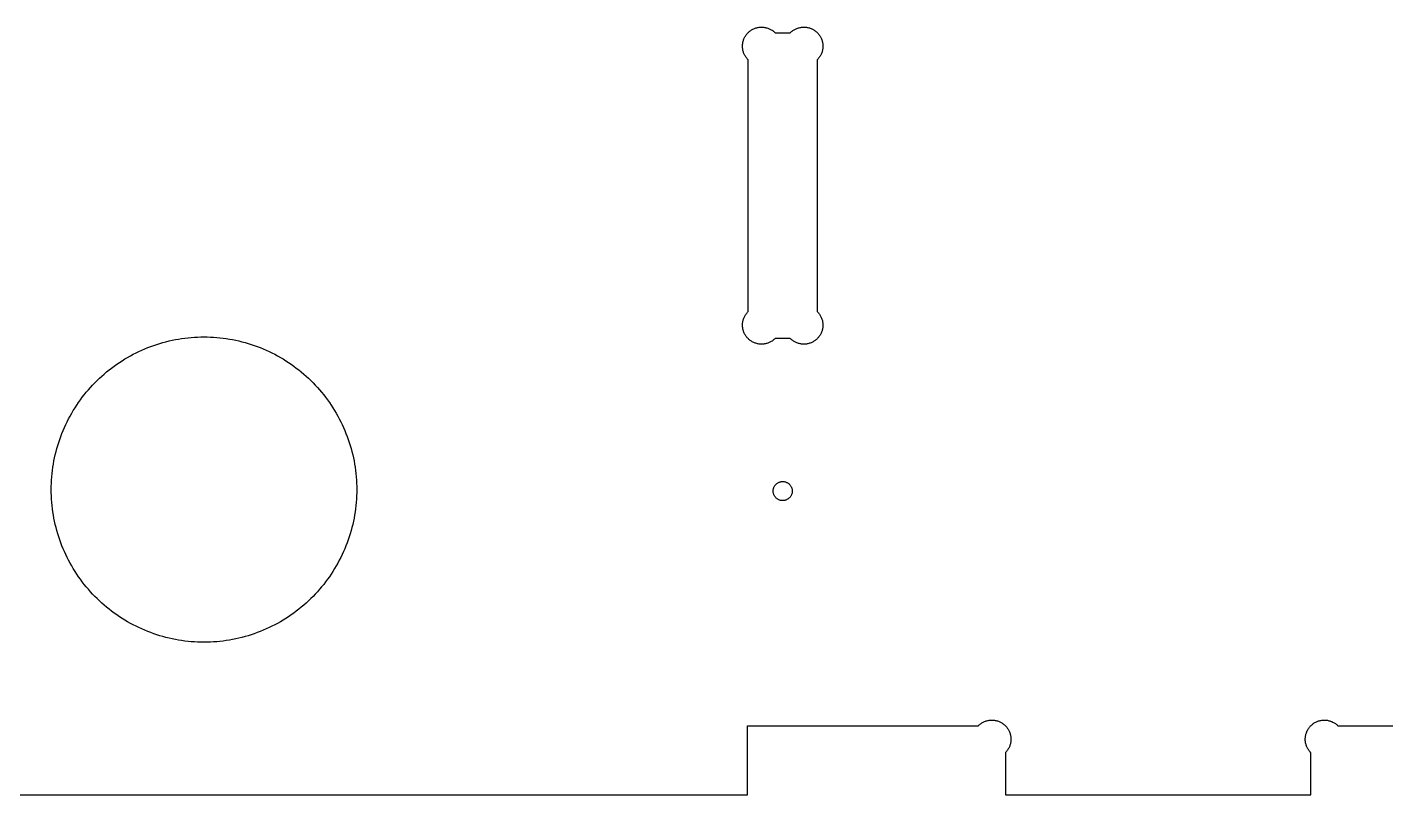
# Model space of a CAD drawing. Extents: x 0 to 2439, y 0 to 1219.
# Drawn here: x 174.3 to 400.3, y 12.8 to 140.6 of the extents above; entities that cross this region are included whole.
import ezdxf

# ---------------------------------------------------------------- set-up
doc = ezdxf.new("R2010")
doc.units = 0
doc.layers.add('Layer_1', color=7, linetype='CONTINUOUS')

msp = doc.modelspace()

# ---------------------------------------------------------------- linework, layer by layer
at = {"layer": 'Layer_1', "color": 7}
for p, q in [((294.683124, 140.051113), (294.794122, 140.121104)), ((294.794122, 140.121104), (294.909099, 140.191123)), ((294.909099, 140.191123), (295.026108, 140.251124)), ((295.026108, 140.251124), (295.146109, 140.311124)), ((295.146109, 140.311124), (295.268114, 140.361106)), ((295.268114, 140.361106), (295.392122, 140.411115)), ((295.392122, 140.411115), (295.518106, 140.451106)), ((295.518106, 140.451106), (295.646122, 140.491097)), ((295.646122, 140.491097), (295.775098, 140.521097)), ((295.775098, 140.521097), (295.905118, 140.541135)), ((295.905118, 140.541107), (296.036125, 140.571107)), ((296.036125, 140.571107), (296.16812, 140.580985)), ((296.16812, 140.581098), (296.301104, 140.590976)), ((296.301104, 140.591117), (296.434115, 140.591117)), ((296.434115, 140.591117), (296.567098, 140.591117)), ((296.567098, 140.591117), (296.700109, 140.591117)), ((296.700109, 140.591117), (296.832105, 140.571079)), ((296.832105, 140.571107), (296.9641, 140.561229)), ((296.9641, 140.561116), (297.095108, 140.531116)), ((297.095108, 140.531116), (297.225099, 140.501116)), ((297.225099, 140.501116), (297.353115, 140.471116)), ((297.353115, 140.471116), (297.480115, 140.431097)), ((297.480115, 140.431097), (297.605111, 140.381115)), ((297.605111, 140.381115), (297.728104, 140.331105)), ((297.728104, 140.331105), (297.849121, 140.281124)), ((297.849121, 140.281124), (297.968106, 140.221123)), ((297.968106, 140.221123), (298.083111, 140.151104)), ((298.083111, 140.151104), (298.196113, 140.081113)), ((298.196113, 140.081113), (298.306123, 140.011122)), ((301.644106, 140.011122), (301.754117, 140.081113)), ((301.754117, 140.081113), (301.867118, 140.151104)), ((301.867118, 140.151104), (301.983112, 140.221123)), ((301.983112, 140.221123), (302.101109, 140.281124)), ((302.101109, 140.281124), (302.222098, 140.331105)), ((302.222098, 140.331105), (302.346106, 140.381115)), ((302.346106, 140.381115), (302.471102, 140.431097)), ((302.471102, 140.431097), (302.598102, 140.471116)), ((302.598102, 140.471116), (302.726118, 140.501116)), ((302.726118, 140.501116), (302.85611, 140.531116)), ((302.85611, 140.531116), (302.987117, 140.561116)), ((302.987117, 140.561116), (303.118125, 140.570994)), ((303.118125, 140.571107), (303.251108, 140.591145)), ((303.251108, 140.591117), (303.384119, 140.591117)), ((303.384119, 140.591117), (303.517102, 140.591117)), ((303.517102, 140.591117), (303.650114, 140.591117)), ((303.650114, 140.591117), (303.782109, 140.581239)), ((303.782109, 140.581098), (303.914104, 140.57122)), ((303.914104, 140.571107), (304.0461, 140.541107)), ((304.0461, 140.541107), (304.17612, 140.521069)), ((304.17612, 140.521097), (304.305123, 140.491097)), ((304.305123, 140.491097), (304.433111, 140.451106)), ((304.433111, 140.451106), (304.559123, 140.411115)), ((304.559123, 140.411115), (304.683104, 140.361106)), ((304.683104, 140.361106), (304.805108, 140.311124)), ((304.805108, 140.311124), (304.925109, 140.251124)), ((304.925109, 140.251124), (305.042118, 140.191123)), ((305.042118, 140.191123), (305.156108, 140.121104)), ((305.156108, 140.121104), (305.268122, 140.051113)), ((293.306105, 137.721114), (293.322192, 137.851106)), ((293.322107, 137.851106), (293.342145, 137.981097)), ((293.342116, 137.981097), (293.36921, 138.111117)), ((293.369125, 138.111117), (293.400113, 138.241109)), ((293.400113, 138.241109), (293.4381, 138.3711)), ((293.4381, 138.3711), (293.480123, 138.50112)), ((293.480123, 138.50112), (293.528101, 138.621121)), ((293.528101, 138.621121), (293.580114, 138.741122)), ((293.580114, 138.741122), (293.638111, 138.861123)), ((293.638111, 138.861123), (293.701103, 138.981124)), ((293.701103, 138.981124), (293.769119, 139.091106)), ((293.769119, 139.091106), (293.841114, 139.201116)), ((293.841114, 139.201116), (293.918104, 139.311098)), ((293.918104, 139.311098), (294.000118, 139.421108)), ((294.000118, 139.421108), (294.086111, 139.521099)), ((294.086111, 139.521099), (294.176111, 139.621119)), ((294.176111, 139.621119), (294.27012, 139.71112)), ((294.27012, 139.71112), (294.368107, 139.80112)), ((294.368107, 139.80112), (294.469114, 139.891121)), ((294.469114, 139.891121), (294.574101, 139.971103)), ((294.574101, 139.971103), (294.683124, 140.051113)), ((298.306123, 140.011122), (298.413114, 139.931112)), ((298.413114, 139.931112), (298.517112, 139.841111)), ((298.517112, 139.841111), (298.616116, 139.761101)), ((298.616116, 139.761101), (298.7121, 139.6711)), ((298.7121, 139.6711), (301.238102, 139.6711)), ((301.238102, 139.6711), (301.334114, 139.761101)), ((301.334114, 139.761101), (301.434105, 139.841111)), ((301.434105, 139.841111), (301.537116, 139.931112)), ((301.537116, 139.931112), (301.644106, 140.011122)), ((305.268122, 140.051113), (305.3761, 139.971103)), ((305.3761, 139.971103), (305.481115, 139.891121)), ((305.481115, 139.891121), (305.58311, 139.80112)), ((305.58311, 139.80112), (305.681098, 139.71112)), ((305.681098, 139.71112), (305.775106, 139.621119)), ((305.775106, 139.621119), (305.865107, 139.521099)), ((305.865107, 139.521099), (305.9511, 139.421108)), ((305.9511, 139.421108), (306.032098, 139.311098)), ((306.032098, 139.311098), (306.109116, 139.201116)), ((306.109116, 139.201116), (306.182099, 139.091106)), ((306.182099, 139.091106), (306.249098, 138.981124)), ((306.249098, 138.981124), (306.312118, 138.861123)), ((306.312118, 138.861123), (306.370115, 138.741122)), ((306.370115, 138.741122), (306.423116, 138.621121)), ((306.423116, 138.621121), (306.471122, 138.50112)), ((306.471122, 138.50112), (306.513117, 138.3711)), ((306.513117, 138.3711), (306.550116, 138.241109)), ((306.550116, 138.241109), (306.58212, 138.111117)), ((306.58212, 138.111117), (306.608085, 137.981097)), ((306.608113, 137.981097), (306.628998, 137.851106)), ((306.62911, 137.851106), (306.644068, 137.721114)), ((293.297102, 137.251101), (293.292022, 137.391112)), ((293.292107, 137.451112), (293.297187, 137.591123)), ((293.292107, 137.391112), (293.292107, 137.451112)), ((293.306105, 137.12111), (293.297074, 137.251101)), ((293.297102, 137.591123), (293.306133, 137.721114)), ((293.322107, 136.991118), (293.306105, 137.12111)), ((293.342116, 136.861098), (293.322079, 136.991118)), ((293.369125, 136.731107), (293.342032, 136.861098)), ((293.400113, 136.601115), (293.369125, 136.731107)), ((293.4381, 136.471124), (293.400113, 136.601115)), ((293.480123, 136.341104), (293.4381, 136.471124)), ((293.528101, 136.221103), (293.480123, 136.341104)), ((293.580114, 136.101102), (293.528101, 136.221103)), ((293.638111, 135.981101), (293.580114, 136.101102)), ((293.701103, 135.8611), (293.638111, 135.981101)), ((293.769119, 135.751118), (293.701103, 135.8611)), ((293.841114, 135.641108), (293.769119, 135.751118)), ((293.918104, 135.531098), (293.841114, 135.641108)), ((306.109116, 135.641108), (306.032098, 135.531098)), ((306.182099, 135.751118), (306.109116, 135.641108)), ((306.249098, 135.8611), (306.182099, 135.751118)), ((306.312118, 135.981101), (306.249098, 135.8611)), ((306.370115, 136.101102), (306.312118, 135.981101)), ((306.423116, 136.221103), (306.370115, 136.101102)), ((306.471122, 136.341104), (306.423116, 136.221103)), ((306.513117, 136.471124), (306.471122, 136.341104)), ((306.550116, 136.601115), (306.513117, 136.471124)), ((306.58212, 136.731107), (306.550116, 136.601115)), ((306.608113, 136.861098), (306.582149, 136.731107)), ((306.62911, 136.991118), (306.608226, 136.861098)), ((306.644125, 137.12111), (306.629167, 136.991118)), ((306.644125, 137.721114), (306.654002, 137.591123)), ((306.654115, 137.251101), (306.644238, 137.12111)), ((306.654115, 137.591123), (306.658066, 137.451112)), ((306.658123, 137.391112), (306.654172, 137.251101)), ((306.658123, 137.451112), (306.658123, 137.391112)), ((294.000118, 135.421116), (293.918104, 135.531098)), ((294.086111, 135.321096), (294.000118, 135.421116)), ((294.176111, 135.221105), (294.086111, 135.321096)), ((294.222114, 135.171124), (294.176111, 135.221105)), ((294.222114, 93.261124), (294.222114, 135.171124)), ((305.775106, 135.221105), (305.728116, 135.171124)), ((305.728116, 135.171124), (305.728116, 93.261124)), ((305.865107, 135.321096), (305.775106, 135.221105)), ((305.9511, 135.421116), (305.865107, 135.321096)), ((306.032098, 135.531098), (305.9511, 135.421116)), ((293.734123, 92.631119), (293.804114, 92.741101)), ((293.804114, 92.741101), (293.879101, 92.851111)), ((293.879101, 92.851111), (293.959111, 92.961121)), ((293.959111, 92.961121), (294.042112, 93.061113)), ((294.042112, 93.061113), (294.130109, 93.161104)), ((294.130109, 93.161104), (294.222114, 93.261124)), ((305.728116, 93.261124), (305.82012, 93.161104)), ((305.82012, 93.161104), (305.908117, 93.061113)), ((305.908117, 93.061113), (305.992107, 92.961121)), ((305.992107, 92.961121), (306.071101, 92.851111)), ((306.071101, 92.851111), (306.146115, 92.741101)), ((306.146115, 92.741101), (306.216106, 92.631119)), ((293.297102, 90.841096), (293.292022, 90.981107)), ((293.292107, 90.981107), (293.294929, 91.111098)), ((293.29411, 91.111098), (293.301166, 91.241118)), ((293.306105, 90.711105), (293.297074, 90.841096)), ((293.30111, 91.241118), (293.312963, 91.3811)), ((293.322107, 90.581113), (293.30602, 90.711105)), ((293.313104, 91.3811), (293.331166, 91.51112)), ((293.342116, 90.451122), (293.322079, 90.581113)), ((293.33111, 91.51112), (293.355099, 91.641112)), ((293.369125, 90.321102), (293.342032, 90.451122)), ((293.355099, 91.641112), (293.384111, 91.771103)), ((293.384111, 91.771103), (293.418119, 91.901123)), ((293.418119, 91.901123), (293.45811, 92.021124)), ((293.45811, 92.021124), (293.503124, 92.151115)), ((293.503124, 92.151115), (293.553106, 92.271116)), ((293.553106, 92.271116), (293.609099, 92.391117)), ((293.609099, 92.391117), (293.669099, 92.511118)), ((293.669099, 92.511118), (293.734123, 92.631119)), ((306.216106, 92.631119), (306.281102, 92.511118)), ((306.281102, 92.511118), (306.342119, 92.391117)), ((306.342119, 92.391117), (306.397124, 92.271116)), ((306.397124, 92.271116), (306.447105, 92.151115)), ((306.447105, 92.151115), (306.49212, 92.021124)), ((306.49212, 92.021124), (306.532111, 91.901123)), ((306.532111, 91.901123), (306.567106, 91.771103)), ((306.567106, 91.771103), (306.596119, 91.641112)), ((306.608113, 90.451122), (306.582149, 90.321102)), ((306.596119, 91.641112), (306.619261, 91.51112)), ((306.62911, 90.581113), (306.608226, 90.451122)), ((306.61912, 91.51112), (306.637182, 91.3811)), ((306.644125, 90.711105), (306.629167, 90.581113)), ((306.637097, 91.3811), (306.65008, 91.241118)), ((306.654115, 90.841096), (306.644238, 90.711105)), ((306.650108, 91.241118), (306.657163, 91.111098)), ((306.658123, 90.981107), (306.654172, 90.841096)), ((306.657107, 91.111098), (306.657107, 90.981107)), ((196.90411, 88.101114), (197.418111, 88.241124)), ((197.418111, 88.241124), (197.935111, 88.371116)), ((197.935111, 88.371116), (198.454112, 88.481098)), ((198.454112, 88.481098), (198.975111, 88.591108)), ((198.975111, 88.591108), (199.49911, 88.681108)), ((199.49911, 88.681108), (200.024111, 88.771109)), ((200.024111, 88.771109), (200.55111, 88.8411)), ((200.55111, 88.8411), (201.08011, 88.901101)), ((201.08011, 88.901101), (201.609111, 88.95111)), ((201.609111, 88.95111), (202.140112, 88.991101)), ((202.140112, 88.991101), (202.67111, 89.021102)), ((202.67111, 89.021102), (203.20311, 89.030979)), ((203.20311, 89.03112), (203.73511, 89.040998)), ((203.73511, 89.041111), (204.26711, 89.031233)), ((204.26711, 89.03112), (204.798112, 89.021243)), ((204.798112, 89.021102), (205.330112, 88.991101)), ((205.330112, 88.991101), (205.860111, 88.95111)), ((205.860111, 88.95111), (206.39011, 88.901101)), ((206.39011, 88.901101), (206.918111, 88.8411)), ((206.918111, 88.8411), (207.44511, 88.771109)), ((207.44511, 88.771109), (207.971111, 88.681108)), ((207.971111, 88.681108), (208.494111, 88.591108)), ((208.494111, 88.591108), (209.016112, 88.481098)), ((209.016112, 88.481098), (209.53511, 88.371116)), ((209.53511, 88.371116), (210.051111, 88.241124)), ((210.051111, 88.241124), (210.565111, 88.101114)), ((293.400113, 90.19111), (293.369125, 90.321102)), ((293.4381, 90.061119), (293.400113, 90.19111)), ((293.480123, 89.931099), (293.4381, 90.061119)), ((293.528101, 89.811098), (293.480123, 89.931099)), ((293.580114, 89.691097), (293.528101, 89.811098)), ((293.638111, 89.571096), (293.580114, 89.691097)), ((293.701103, 89.451124), (293.638111, 89.571096)), ((293.769119, 89.341113), (293.701103, 89.451124)), ((293.841114, 89.231103), (293.769119, 89.341113)), ((293.918104, 89.121121), (293.841114, 89.231103)), ((294.000118, 89.011111), (293.918104, 89.121121)), ((294.086111, 88.91112), (294.000118, 89.011111)), ((294.176111, 88.8111), (294.086111, 88.91112)), ((294.27012, 88.721099), (294.176111, 88.8111)), ((294.368107, 88.631099), (294.27012, 88.721099)), ((294.469114, 88.541098), (294.368107, 88.631099)), ((294.574101, 88.461116), (294.469114, 88.541098)), ((294.683124, 88.381106), (294.574101, 88.461116)), ((294.794122, 88.311115), (294.683124, 88.381106)), ((294.909099, 88.241124), (294.794122, 88.311115)), ((295.026108, 88.181124), (294.909099, 88.241124)), ((295.146109, 88.121123), (295.026108, 88.181124)), ((295.268114, 88.071113), (295.146109, 88.121123)), ((297.849121, 88.151123), (297.728104, 88.101114)), ((297.968106, 88.211124), (297.849121, 88.151123)), ((298.083111, 88.281115), (297.968106, 88.211124)), ((298.196113, 88.351106), (298.083111, 88.281115)), ((298.306123, 88.421097), (298.196113, 88.351106)), ((298.413114, 88.501107), (298.306123, 88.421097)), ((298.517112, 88.591108), (298.413114, 88.501107)), ((298.616116, 88.671118), (298.517112, 88.591108)), ((298.7121, 88.771109), (298.616116, 88.671118)), ((301.238102, 88.771109), (298.7121, 88.771109)), ((301.334114, 88.671118), (301.238102, 88.771109)), ((301.434105, 88.591108), (301.334114, 88.671118)), ((301.537116, 88.501107), (301.434105, 88.591108)), ((301.644106, 88.421097), (301.537116, 88.501107)), ((301.754117, 88.351106), (301.644106, 88.421097)), ((301.867118, 88.281115), (301.754117, 88.351106)), ((301.983112, 88.211124), (301.867118, 88.281115)), ((302.101109, 88.151123), (301.983112, 88.211124)), ((302.222098, 88.101114), (302.101109, 88.151123)), ((304.805108, 88.121123), (304.683104, 88.071113)), ((304.925109, 88.181124), (304.805108, 88.121123)), ((305.042118, 88.241124), (304.925109, 88.181124)), ((305.156108, 88.311115), (305.042118, 88.241124)), ((305.268122, 88.381106), (305.156108, 88.311115)), ((305.3761, 88.461116), (305.268122, 88.381106)), ((305.481115, 88.541098), (305.3761, 88.461116)), ((305.58311, 88.631099), (305.481115, 88.541098)), ((305.681098, 88.721099), (305.58311, 88.631099)), ((305.775106, 88.8111), (305.681098, 88.721099)), ((305.865107, 88.91112), (305.775106, 88.8111)), ((305.9511, 89.011111), (305.865107, 88.91112)), ((306.032098, 89.121121), (305.9511, 89.011111)), ((306.109116, 89.231103), (306.032098, 89.121121)), ((306.182099, 89.341113), (306.109116, 89.231103)), ((306.249098, 89.451124), (306.182099, 89.341113)), ((306.312118, 89.571096), (306.249098, 89.451124)), ((306.370115, 89.691097), (306.312118, 89.571096)), ((306.423116, 89.811098), (306.370115, 89.691097)), ((306.471122, 89.931099), (306.423116, 89.811098)), ((306.513117, 90.061119), (306.471122, 89.931099)), ((306.550116, 90.19111), (306.513117, 90.061119)), ((306.58212, 90.321102), (306.550116, 90.19111)), ((191.03511, 85.641124), (191.49811, 85.901107)), ((191.49811, 85.901107), (191.967112, 86.151099)), ((191.967112, 86.151099), (192.44111, 86.391101)), ((192.44111, 86.391101), (192.920112, 86.621112)), ((192.920112, 86.621112), (193.404112, 86.841104)), ((193.404112, 86.841104), (193.892111, 87.061096)), ((193.892111, 87.061096), (194.384112, 87.261107)), ((194.384112, 87.261107), (194.881111, 87.451099)), ((194.881111, 87.451099), (195.381112, 87.631101)), ((195.381112, 87.631101), (195.886112, 87.801111)), ((195.886112, 87.801111), (196.39311, 87.961103)), ((196.39311, 87.961103), (196.90411, 88.101114)), ((210.565111, 88.101114), (211.076111, 87.961103)), ((211.076111, 87.961103), (211.584111, 87.801111)), ((211.584111, 87.801111), (212.088112, 87.631101)), ((212.088112, 87.631101), (212.588111, 87.451099)), ((212.588111, 87.451099), (213.08511, 87.261107)), ((213.08511, 87.261107), (213.57811, 87.061096)), ((213.57811, 87.061096), (214.066112, 86.841104)), ((214.066112, 86.841104), (214.549112, 86.621112)), ((214.549112, 86.621112), (215.028111, 86.391101)), ((215.028111, 86.391101), (215.502112, 86.151099)), ((215.502112, 86.151099), (215.971112, 85.901107)), ((215.971112, 85.901107), (216.43511, 85.641124)), ((295.392122, 88.021104), (295.268114, 88.071113)), ((295.518106, 87.981113), (295.392122, 88.021104)), ((295.646122, 87.941122), (295.518106, 87.981113)), ((295.775098, 87.911122), (295.646122, 87.941122)), ((295.905118, 87.891112), (295.775098, 87.91115)), ((296.036125, 87.861112), (295.905118, 87.891112)), ((296.16812, 87.851121), (296.036125, 87.860999)), ((296.301104, 87.841102), (296.16812, 87.85098)), ((296.434115, 87.841102), (296.301104, 87.841102)), ((296.567098, 87.841102), (296.434115, 87.841102)), ((296.700109, 87.841102), (296.567098, 87.841102)), ((296.832105, 87.861112), (296.700109, 87.841074)), ((296.9641, 87.871102), (296.832105, 87.861225)), ((297.095108, 87.901103), (296.9641, 87.871102)), ((297.225099, 87.931103), (297.095108, 87.901103)), ((297.353115, 87.961103), (297.225099, 87.931103)), ((297.480115, 88.001122), (297.353115, 87.961103)), ((297.605111, 88.051104), (297.480115, 88.001122)), ((297.728104, 88.101114), (297.605111, 88.051104)), ((302.346106, 88.051104), (302.222098, 88.101114)), ((302.471102, 88.001122), (302.346106, 88.051104)), ((302.598102, 87.961103), (302.471102, 88.001122)), ((302.726118, 87.931103), (302.598102, 87.961103)), ((302.85611, 87.901103), (302.726118, 87.931103)), ((302.987117, 87.871102), (302.85611, 87.901103)), ((303.118125, 87.861112), (302.987117, 87.87099)), ((303.251108, 87.841102), (303.118125, 87.86114)), ((303.384119, 87.841102), (303.251108, 87.841102)), ((303.517102, 87.841102), (303.384119, 87.841102)), ((303.650114, 87.841102), (303.517102, 87.841102)), ((303.782109, 87.851121), (303.650114, 87.841243)), ((303.914104, 87.861112), (303.782109, 87.851234)), ((304.0461, 87.891112), (303.914104, 87.861112)), ((304.17612, 87.911122), (304.0461, 87.891084)), ((304.305123, 87.941122), (304.17612, 87.911122)), ((304.433111, 87.981113), (304.305123, 87.941122)), ((304.559123, 88.021104), (304.433111, 87.981113)), ((304.683104, 88.071113), (304.559123, 88.021104)), ((187.958112, 83.551099), (188.378112, 83.87111)), ((188.378112, 83.87111), (188.805112, 84.191122)), ((188.805112, 84.191122), (189.23911, 84.501115)), ((189.23911, 84.501115), (189.679112, 84.801117)), ((189.679112, 84.801117), (190.12511, 85.091101)), ((190.12511, 85.091101), (190.577112, 85.371122)), ((190.577112, 85.371122), (191.03511, 85.641124)), ((216.43511, 85.641124), (216.893112, 85.371122)), ((216.893112, 85.371122), (217.34511, 85.091101)), ((217.34511, 85.091101), (217.791112, 84.801117)), ((217.791112, 84.801117), (218.23111, 84.501115)), ((218.23111, 84.501115), (218.66411, 84.191122)), ((218.66411, 84.191122), (219.092111, 83.87111)), ((219.092111, 83.87111), (219.512111, 83.551099)), ((185.219111, 81.031108), (185.587112, 81.41112)), ((185.587112, 81.41112), (185.963111, 81.791104)), ((185.963111, 81.791104), (186.347111, 82.161098)), ((186.347111, 82.161098), (186.739112, 82.5211)), ((186.739112, 82.5211), (187.138112, 82.871112)), ((187.138112, 82.871112), (187.544112, 83.211106)), ((187.544112, 83.211106), (187.958112, 83.551099)), ((219.512111, 83.551099), (219.92511, 83.211106)), ((219.92511, 83.211106), (220.332111, 82.871112)), ((220.332111, 82.871112), (220.731111, 82.5211)), ((220.731111, 82.5211), (221.12211, 82.161098)), ((221.12211, 82.161098), (221.50611, 81.791104)), ((221.50611, 81.791104), (221.882112, 81.41112)), ((221.882112, 81.41112), (222.25011, 81.031108)), ((183.50311, 79.001112), (183.829111, 79.421115)), ((183.829111, 79.421115), (184.164111, 79.831099)), ((184.164111, 79.831099), (184.50711, 80.241112)), ((184.50711, 80.241112), (184.859112, 80.641105)), ((184.859112, 80.641105), (185.219111, 81.031108)), ((222.25011, 81.031108), (222.611112, 80.641105)), ((222.611112, 80.641105), (222.962112, 80.241112)), ((222.962112, 80.241112), (223.306112, 79.831099)), ((223.306112, 79.831099), (223.640111, 79.421115)), ((223.640111, 79.421115), (223.967111, 79.001112)), ((182.008111, 76.801105), (182.289111, 77.251108)), ((182.289111, 77.251108), (182.57811, 77.701112)), ((182.57811, 77.701112), (182.87711, 78.141096)), ((182.87711, 78.141096), (183.186112, 78.571118)), ((183.186112, 78.571118), (183.50311, 79.001112)), ((223.967111, 79.001112), (224.284111, 78.571118)), ((224.284111, 78.571118), (224.592111, 78.141096)), ((224.592111, 78.141096), (224.891112, 77.701112)), ((224.891112, 77.701112), (225.181112, 77.251108)), ((225.181112, 77.251108), (225.46111, 76.801105)), ((180.752112, 74.451097), (180.98411, 74.931101)), ((180.98411, 74.931101), (181.225111, 75.411104)), ((181.225111, 75.411104), (181.476111, 75.881117)), ((181.476111, 75.881117), (181.738112, 76.341111)), ((181.738112, 76.341111), (182.008111, 76.801105)), ((225.46111, 76.801105), (225.732111, 76.341111)), ((225.732111, 76.341111), (225.993111, 75.881117)), ((225.993111, 75.881117), (226.24411, 75.411104)), ((226.24411, 75.411104), (226.48611, 74.931101)), ((226.48611, 74.931101), (226.717112, 74.451097)), ((179.748112, 71.991107), (179.928111, 72.49112)), ((179.928111, 72.49112), (180.118111, 72.991105)), ((180.118111, 72.991105), (180.31911, 73.481099)), ((180.31911, 73.481099), (180.53111, 73.971122)), ((180.53111, 73.971122), (180.752112, 74.451097)), ((226.717112, 74.451097), (226.939111, 73.971122)), ((226.939111, 73.971122), (227.150112, 73.481099)), ((227.150112, 73.481099), (227.35111, 72.991105)), ((227.35111, 72.991105), (227.54211, 72.49112)), ((227.54211, 72.49112), (227.722111, 71.991107)), ((179.133111, 69.961111), (179.270112, 70.471115)), ((179.270112, 70.471115), (179.419112, 70.981118)), ((179.419112, 70.981118), (179.57811, 71.491122)), ((179.57811, 71.491122), (179.748112, 71.991107)), ((227.722111, 71.991107), (227.89211, 71.491122)), ((227.89211, 71.491122), (228.051112, 70.981118)), ((228.051112, 70.981118), (228.199112, 70.471115)), ((228.199112, 70.471115), (228.33711, 69.961111)), ((178.60711, 67.35112), (178.690112, 67.881105)), ((178.690112, 67.881105), (178.785111, 68.401099)), ((178.785111, 68.401099), (178.890112, 68.921122)), ((178.890112, 68.921122), (179.006111, 69.441116)), ((179.006111, 69.441116), (179.133111, 69.961111)), ((228.33711, 69.961111), (228.46411, 69.441116)), ((228.46411, 69.441116), (228.580112, 68.921122)), ((228.580112, 68.921122), (228.68511, 68.401099)), ((228.68511, 68.401099), (228.779112, 67.881105)), ((228.779112, 67.881105), (228.862111, 67.35112)), ((178.385112, 65.231123), (178.424112, 65.771099)), ((178.424112, 65.771099), (178.47411, 66.301112)), ((178.47411, 66.301112), (178.53511, 66.821106)), ((178.53511, 66.821106), (178.60711, 67.35112)), ((228.862111, 67.35112), (228.934112, 66.821106)), ((228.934112, 66.821106), (228.99611, 66.301112)), ((228.99611, 66.301112), (229.046111, 65.771099)), ((229.046111, 65.771099), (229.085112, 65.231123)), ((178.33511, 63.641111), (178.340106, 64.171096)), ((178.340111, 63.111098), (178.335116, 63.641111)), ((178.340111, 64.171096), (178.357101, 64.70111)), ((178.357112, 64.70111), (178.385109, 65.231123)), ((229.085112, 65.231123), (229.11212, 64.70111)), ((229.112112, 64.70111), (229.129102, 64.171096)), ((229.13511, 63.641111), (229.129099, 63.111098)), ((229.12911, 64.171096), (229.135122, 63.641111)), ((298.393104, 63.261099), (298.388024, 63.361118)), ((298.388109, 63.361118), (298.388109, 63.46111)), ((298.389125, 63.46111), (298.397027, 63.561101)), ((298.397112, 63.561101), (298.410094, 63.651102)), ((298.410122, 63.651102), (298.43016, 63.751121)), ((298.430103, 63.751121), (298.456068, 63.851113)), ((298.456124, 63.851113), (298.487112, 63.941113)), ((298.487112, 63.941113), (298.525099, 64.041105)), ((298.525099, 64.041105), (298.56811, 64.131105)), ((298.56811, 64.131105), (298.617104, 64.211115)), ((298.617104, 64.211115), (298.672109, 64.301116)), ((298.672109, 64.301116), (298.731122, 64.381098)), ((298.731122, 64.381098), (298.796117, 64.451117)), ((298.796117, 64.451117), (298.865121, 64.521108)), ((298.865121, 64.521108), (298.938103, 64.591099)), ((298.938103, 64.591099), (299.01611, 64.6511)), ((299.01611, 64.6511), (299.097107, 64.7111)), ((299.097107, 64.7111), (299.182113, 64.76111)), ((299.182113, 64.76111), (299.269122, 64.81112)), ((299.269122, 64.81112), (299.36011, 64.851111)), ((299.36011, 64.851111), (299.453102, 64.891102)), ((299.453102, 64.891102), (299.548098, 64.921102)), ((299.548098, 64.921102), (299.645098, 64.94114)), ((299.645098, 64.941111), (299.743114, 64.961149)), ((299.743114, 64.961121), (299.842118, 64.970999)), ((299.842118, 64.971112), (299.942109, 64.980989)), ((299.942109, 64.981102), (300.0421, 64.981102)), ((300.0421, 64.981102), (300.141104, 64.971224)), ((300.141104, 64.971112), (300.240107, 64.961234)), ((300.240107, 64.961121), (300.338123, 64.941083)), ((300.338123, 64.941111), (300.434107, 64.911111)), ((300.434107, 64.911111), (300.529103, 64.881111)), ((300.529103, 64.881111), (300.621107, 64.84112)), ((300.621107, 64.84112), (300.711108, 64.801101)), ((300.711108, 64.801101), (300.798117, 64.751119)), ((300.798117, 64.751119), (300.881119, 64.691119)), ((300.881119, 64.691119), (300.9611, 64.631118)), ((300.9611, 64.631118), (301.038119, 64.571118)), ((301.038119, 64.571118), (301.110114, 64.501099)), ((301.110114, 64.501099), (301.177113, 64.431108)), ((301.177113, 64.431108), (301.240105, 64.351098)), ((301.240105, 64.351098), (301.298102, 64.271116)), ((301.298102, 64.271116), (301.350116, 64.181115)), ((301.350116, 64.181115), (301.397106, 64.101105)), ((301.397106, 64.101105), (301.4391, 64.011104)), ((301.4391, 64.011104), (301.475112, 63.911113)), ((301.475112, 63.911113), (301.504124, 63.821112)), ((301.504124, 63.821112), (301.528113, 63.721121)), ((301.528113, 63.721121), (301.546175, 63.621102)), ((301.546119, 63.621102), (301.557126, 63.52111)), ((301.561105, 63.321099), (301.554049, 63.221108)), ((301.557097, 63.52111), (301.562177, 63.421119)), ((301.562121, 63.421119), (301.562121, 63.321099)), ((178.357112, 62.581113), (178.340123, 63.111098)), ((178.385112, 62.051099), (178.357115, 62.581113)), ((178.424112, 61.511124), (178.385112, 62.051099)), ((178.47411, 60.98111), (178.424112, 61.511124)), ((229.046111, 61.511124), (228.99611, 60.98111)), ((229.085112, 62.051099), (229.046111, 61.511124)), ((229.112112, 62.581113), (229.085103, 62.051099)), ((229.12911, 63.111098), (229.11212, 62.581113)), ((298.405098, 63.161108), (298.392963, 63.261099)), ((298.422116, 63.061116), (298.405183, 63.161108)), ((298.446105, 62.961097), (298.422116, 63.061116)), ((298.476106, 62.871096), (298.446105, 62.961097)), ((298.512117, 62.771105), (298.476106, 62.871096)), ((298.553124, 62.681104), (298.512117, 62.771105)), ((298.600114, 62.601122), (298.553124, 62.681104)), ((298.653115, 62.511122), (298.600114, 62.601122)), ((298.711112, 62.431112), (298.653115, 62.511122)), ((298.774104, 62.351102), (298.711112, 62.431112)), ((298.841104, 62.28111), (298.774104, 62.351102)), ((298.913098, 62.211119), (298.841104, 62.28111)), ((298.989101, 62.151119), (298.913098, 62.211119)), ((299.069111, 62.091118), (298.989101, 62.151119)), ((299.1531, 62.031118), (299.069111, 62.091118)), ((299.240109, 61.981108), (299.1531, 62.031118)), ((299.33011, 61.941117), (299.240109, 61.981108)), ((299.422114, 61.901098), (299.33011, 61.941117)), ((299.516123, 61.871098), (299.422114, 61.901098)), ((299.613122, 61.841098), (299.516123, 61.871098)), ((299.71111, 61.821116), (299.613122, 61.841154)), ((299.809098, 61.811098), (299.71111, 61.820975)), ((299.909117, 61.801107), (299.809098, 61.810985)), ((300.009108, 61.801107), (299.909117, 61.801107)), ((300.108112, 61.811098), (300.009108, 61.80122)), ((300.207116, 61.821116), (300.108112, 61.811239)), ((300.305103, 61.841098), (300.207116, 61.82106)), ((300.402103, 61.861107), (300.305103, 61.84107)), ((300.497099, 61.891108), (300.402103, 61.861107)), ((300.590119, 61.931098), (300.497099, 61.891108)), ((300.681108, 61.971118), (300.590119, 61.931098)), ((300.769105, 62.021099), (300.681108, 61.971118)), ((300.85411, 62.071109), (300.769105, 62.021099)), ((300.935108, 62.131109), (300.85411, 62.071109)), ((301.013114, 62.19111), (300.935108, 62.131109)), ((301.086125, 62.261101), (301.013114, 62.19111)), ((301.1551, 62.33112), (301.086125, 62.261101)), ((301.219108, 62.401111), (301.1551, 62.33112)), ((301.279108, 62.481121), (301.219108, 62.401111)), ((301.333098, 62.571122), (301.279108, 62.481121)), ((301.38212, 62.651104), (301.333098, 62.571122)), ((301.426118, 62.741104), (301.38212, 62.651104)), ((301.463117, 62.841124), (301.426118, 62.741104)), ((301.495121, 62.931096), (301.463117, 62.841124)), ((301.521114, 63.031116), (301.49515, 62.931096)), ((301.541124, 63.131107), (301.521086, 63.031116)), ((301.554106, 63.221108), (301.541124, 63.131107)), ((178.53511, 60.461116), (178.47411, 60.98111)), ((178.60711, 59.931102), (178.53511, 60.461116)), ((178.690112, 59.401117), (178.60711, 59.931102)), ((178.785111, 58.881123), (178.690112, 59.401117)), ((178.890112, 58.3611), (178.785111, 58.881123)), ((228.68511, 58.881123), (228.580112, 58.3611)), ((228.779112, 59.401117), (228.68511, 58.881123)), ((228.862111, 59.931102), (228.779112, 59.401117)), ((228.934112, 60.461116), (228.862111, 59.931102)), ((228.99611, 60.98111), (228.934112, 60.461116)), ((179.006111, 57.841106), (178.890112, 58.3611)), ((179.133111, 57.321111), (179.006111, 57.841106)), ((179.270112, 56.811108), (179.133111, 57.321111)), ((179.419112, 56.301104), (179.270112, 56.811108)), ((228.199112, 56.811108), (228.051112, 56.301104)), ((228.33711, 57.321111), (228.199112, 56.811108)), ((228.46411, 57.841106), (228.33711, 57.321111)), ((228.580112, 58.3611), (228.46411, 57.841106)), ((179.57811, 55.7911), (179.419112, 56.301104)), ((179.748112, 55.291115), (179.57811, 55.7911)), ((179.928111, 54.791102), (179.748112, 55.291115)), ((180.118111, 54.291117), (179.928111, 54.791102)), ((180.31911, 53.801123), (180.118111, 54.291117)), ((227.35111, 54.291117), (227.150112, 53.801123)), ((227.54211, 54.791102), (227.35111, 54.291117)), ((227.722111, 55.291115), (227.54211, 54.791102)), ((227.89211, 55.7911), (227.722111, 55.291115)), ((228.051112, 56.301104), (227.89211, 55.7911)), ((180.53111, 53.3111), (180.31911, 53.801123)), ((180.752112, 52.831097), (180.53111, 53.3111)), ((180.98411, 52.351122), (180.752112, 52.831097)), ((181.225111, 51.871118), (180.98411, 52.351122)), ((226.48611, 52.351122), (226.24411, 51.871118)), ((226.717112, 52.831097), (226.48611, 52.351122)), ((226.939111, 53.3111), (226.717112, 52.831097)), ((227.150112, 53.801123), (226.939111, 53.3111)), ((181.476111, 51.401105), (181.225111, 51.871118)), ((181.738112, 50.941111), (181.476111, 51.401105)), ((182.008111, 50.481117), (181.738112, 50.941111)), ((182.289111, 50.031114), (182.008111, 50.481117)), ((182.57811, 49.58111), (182.289111, 50.031114)), ((225.181112, 50.031114), (224.891112, 49.58111)), ((225.46111, 50.481117), (225.181112, 50.031114)), ((225.732111, 50.941111), (225.46111, 50.481117)), ((225.993111, 51.401105), (225.732111, 50.941111)), ((226.24411, 51.871118), (225.993111, 51.401105)), ((182.87711, 49.141098), (182.57811, 49.58111)), ((183.186112, 48.711104), (182.87711, 49.141098)), ((183.50311, 48.28111), (183.186112, 48.711104)), ((183.829111, 47.861107), (183.50311, 48.28111)), ((184.164111, 47.451123), (183.829111, 47.861107)), ((184.50711, 47.04111), (184.164111, 47.451123)), ((223.306112, 47.451123), (222.962112, 47.04111)), ((223.640111, 47.861107), (223.306112, 47.451123)), ((223.967111, 48.28111), (223.640111, 47.861107)), ((224.284111, 48.711104), (223.967111, 48.28111)), ((224.592111, 49.141098), (224.284111, 48.711104)), ((224.891112, 49.58111), (224.592111, 49.141098)), ((184.859112, 46.641117), (184.50711, 47.04111)), ((185.219111, 46.251114), (184.859112, 46.641117)), ((185.587112, 45.871102), (185.219111, 46.251114)), ((185.963111, 45.491118), (185.587112, 45.871102)), ((186.347111, 45.121096), (185.963111, 45.491118)), ((221.50611, 45.491118), (221.12211, 45.121096)), ((221.882112, 45.871102), (221.50611, 45.491118)), ((222.25011, 46.251114), (221.882112, 45.871102)), ((222.611112, 46.641117), (222.25011, 46.251114)), ((222.962112, 47.04111), (222.611112, 46.641117)), ((186.739112, 44.761122), (186.347111, 45.121096)), ((187.138112, 44.41111), (186.739112, 44.761122)), ((187.544112, 44.071117), (187.138112, 44.41111)), ((187.958112, 43.731124), (187.544112, 44.071117)), ((188.378112, 43.411112), (187.958112, 43.731124)), ((188.805112, 43.0911), (188.378112, 43.411112)), ((189.23911, 42.781107), (188.805112, 43.0911)), ((218.66411, 43.0911), (218.23111, 42.781107)), ((219.092111, 43.411112), (218.66411, 43.0911)), ((219.512111, 43.731124), (219.092111, 43.411112)), ((219.92511, 44.071117), (219.512111, 43.731124)), ((220.332111, 44.41111), (219.92511, 44.071117)), ((220.731111, 44.761122), (220.332111, 44.41111)), ((221.12211, 45.121096), (220.731111, 44.761122)), ((189.679112, 42.481105), (189.23911, 42.781107)), ((190.12511, 42.191122), (189.679112, 42.481105)), ((190.577112, 41.911101), (190.12511, 42.191122)), ((191.03511, 41.641099), (190.577112, 41.911101)), ((191.49811, 41.381116), (191.03511, 41.641099)), ((191.967112, 41.131123), (191.49811, 41.381116)), ((192.44111, 40.891121), (191.967112, 41.131123)), ((192.920112, 40.66111), (192.44111, 40.891121)), ((215.028111, 40.891121), (214.549112, 40.66111)), ((215.502112, 41.131123), (215.028111, 40.891121)), ((215.971112, 41.381116), (215.502112, 41.131123)), ((216.43511, 41.641099), (215.971112, 41.381116)), ((216.893112, 41.911101), (216.43511, 41.641099)), ((217.34511, 42.191122), (216.893112, 41.911101)), ((217.791112, 42.481105), (217.34511, 42.191122)), ((218.23111, 42.781107), (217.791112, 42.481105)), ((193.404112, 40.441118), (192.920112, 40.66111)), ((193.892111, 40.221098), (193.404112, 40.441118)), ((194.384112, 40.021115), (193.892111, 40.221098)), ((194.881111, 39.831123), (194.384112, 40.021115)), ((195.381112, 39.651122), (194.881111, 39.831123)), ((195.886112, 39.481111), (195.381112, 39.651122)), ((196.39311, 39.321119), (195.886112, 39.481111)), ((196.90411, 39.181109), (196.39311, 39.321119)), ((197.418111, 39.041098), (196.90411, 39.181109)), ((197.935111, 38.911107), (197.418111, 39.041098)), ((198.454112, 38.801096), (197.935111, 38.911107)), ((198.975111, 38.691114), (198.454112, 38.801096)), ((199.49911, 38.601114), (198.975111, 38.691114)), ((200.024111, 38.511113), (199.49911, 38.601114)), ((200.55111, 38.441122), (200.024111, 38.511113)), ((201.08011, 38.381122), (200.55111, 38.441122)), ((206.918111, 38.441122), (206.39011, 38.381122)), ((207.44511, 38.511113), (206.918111, 38.441122)), ((207.971111, 38.601114), (207.44511, 38.511113)), ((208.494111, 38.691114), (207.971111, 38.601114)), ((209.016112, 38.801096), (208.494111, 38.691114)), ((209.53511, 38.911107), (209.016112, 38.801096)), ((210.051111, 39.041098), (209.53511, 38.911107)), ((210.565111, 39.181109), (210.051111, 39.041098)), ((211.076111, 39.321119), (210.565111, 39.181109)), ((211.584111, 39.481111), (211.076111, 39.321119)), ((212.088112, 39.651122), (211.584111, 39.481111)), ((212.588111, 39.831123), (212.088112, 39.651122)), ((213.08511, 40.021115), (212.588111, 39.831123)), ((213.57811, 40.221098), (213.08511, 40.021115)), ((214.066112, 40.441118), (213.57811, 40.221098)), ((214.549112, 40.66111), (214.066112, 40.441118)), ((201.609111, 38.331112), (201.08011, 38.381122)), ((202.140112, 38.291121), (201.609111, 38.331112)), ((202.67111, 38.261121), (202.140112, 38.291121)), ((203.20311, 38.251102), (202.67111, 38.26098)), ((203.73511, 38.241111), (203.20311, 38.250989)), ((204.26711, 38.251102), (203.73511, 38.241224)), ((204.798112, 38.261121), (204.26711, 38.251243)), ((205.330112, 38.291121), (204.798112, 38.261121)), ((205.860111, 38.331112), (205.330112, 38.291121)), ((206.39011, 38.381122), (205.860111, 38.331112)), ((333.085101, 24.801096), (333.200107, 24.871116)), ((333.200107, 24.871116), (333.317116, 24.931116)), ((333.317116, 24.931116), (333.437117, 24.991116)), ((333.437117, 24.991116), (333.559122, 25.041098)), ((333.559122, 25.041098), (333.683102, 25.091108)), ((333.683102, 25.091108), (333.809114, 25.131099)), ((333.809114, 25.131099), (333.937102, 25.171118)), ((333.937102, 25.171118), (334.066106, 25.201118)), ((334.066106, 25.201118), (334.196097, 25.231118)), ((334.196097, 25.231118), (334.327105, 25.251156)), ((334.327105, 25.2511), (334.460116, 25.260977)), ((334.460116, 25.261118), (334.592112, 25.270996)), ((334.592112, 25.271109), (334.725123, 25.280987)), ((334.725123, 25.2811), (334.792122, 25.2811)), ((334.792122, 25.2811), (334.925106, 25.271222)), ((334.925106, 25.271109), (335.057101, 25.261231)), ((335.057101, 25.261118), (335.189124, 25.251241)), ((335.189124, 25.2511), (335.32112, 25.231062)), ((335.32112, 25.231118), (335.451111, 25.201118)), ((335.451111, 25.201118), (335.580115, 25.171118)), ((335.580115, 25.171118), (335.708103, 25.131099)), ((335.708103, 25.131099), (335.834115, 25.091108)), ((335.834115, 25.091108), (335.958124, 25.041098)), ((335.958124, 25.041098), (336.0801, 24.991116)), ((336.0801, 24.991116), (336.200101, 24.931116)), ((336.200101, 24.931116), (336.31711, 24.871116)), ((336.31711, 24.871116), (336.4311, 24.801096)), ((388.375116, 24.801096), (388.490121, 24.871116)), ((388.490121, 24.871116), (388.607102, 24.931116)), ((388.607102, 24.931116), (388.727103, 24.991116)), ((388.727103, 24.991116), (388.849108, 25.041098)), ((388.849108, 25.041098), (388.973116, 25.091108)), ((388.973116, 25.091108), (389.0991, 25.131099)), ((389.0991, 25.131099), (389.227116, 25.171118)), ((389.227116, 25.171118), (389.35612, 25.201118)), ((389.35612, 25.201118), (389.486112, 25.231118)), ((389.486112, 25.231118), (389.618107, 25.251156)), ((389.618107, 25.2511), (389.750102, 25.260977)), ((389.750102, 25.261118), (389.882098, 25.270996)), ((389.882098, 25.271109), (390.015109, 25.280987)), ((390.015109, 25.2811), (390.14812, 25.271222)), ((390.14812, 25.271109), (390.281104, 25.271109)), ((390.281104, 25.271109), (390.413099, 25.261231)), ((390.413099, 25.261118), (390.545122, 25.241081)), ((390.545122, 25.241109), (390.676102, 25.211109)), ((390.676102, 25.211109), (390.806122, 25.181108)), ((390.806122, 25.181108), (390.934109, 25.151108)), ((390.934109, 25.151108), (391.061109, 25.111117)), ((391.061109, 25.111117), (391.186106, 25.071098)), ((391.186106, 25.071098), (391.309098, 25.021117)), ((391.309098, 25.021117), (391.430115, 24.961116)), ((391.430115, 24.961116), (391.5491, 24.901116)), ((391.5491, 24.901116), (391.665121, 24.831096)), ((294.122122, 12.841111), (294.122122, 24.351121)), ((294.122122, 24.351121), (332.513122, 24.351121)), ((332.513122, 24.351121), (332.561099, 24.391112)), ((332.561099, 24.391112), (332.659115, 24.481113)), ((332.659115, 24.481113), (332.760122, 24.571113)), ((332.760122, 24.571113), (332.865109, 24.651123)), ((332.865109, 24.651123), (332.974103, 24.731105)), ((332.974103, 24.731105), (333.085101, 24.801096)), ((336.4311, 24.801096), (336.543114, 24.731105)), ((336.543114, 24.731105), (336.65112, 24.651123)), ((336.65112, 24.651123), (336.756107, 24.571113)), ((336.756107, 24.571113), (336.858102, 24.481113)), ((336.858102, 24.481113), (336.956118, 24.391112)), ((336.956118, 24.391112), (337.050098, 24.301111)), ((337.050098, 24.301111), (337.140098, 24.20112)), ((337.140098, 24.20112), (337.22612, 24.1011)), ((337.22612, 24.1011), (337.307118, 23.991118)), ((337.307118, 23.991118), (337.384108, 23.891099)), ((337.384108, 23.891099), (337.457119, 23.771098)), ((337.457119, 23.771098), (337.524118, 23.661116)), ((337.524118, 23.661116), (337.58711, 23.541115)), ((337.58711, 23.541115), (337.645107, 23.421114)), ((337.645107, 23.421114), (337.698108, 23.301113)), ((337.698108, 23.301113), (337.746114, 23.181112)), ((337.746114, 23.181112), (337.788109, 23.051121)), ((337.788109, 23.051121), (337.825108, 22.921101)), ((337.825108, 22.921101), (337.857112, 22.79111)), ((337.857112, 22.79111), (337.883077, 22.661118)), ((337.883105, 22.661118), (337.903989, 22.531098)), ((386.903101, 22.531098), (386.923986, 22.661118)), ((386.924098, 22.661118), (386.950063, 22.79111)), ((386.950119, 22.79111), (386.982123, 22.921101)), ((386.982123, 22.921101), (387.019123, 23.051121)), ((387.019123, 23.051121), (387.061117, 23.181112)), ((387.061117, 23.181112), (387.109123, 23.301113)), ((387.109123, 23.301113), (387.162125, 23.421114)), ((387.162125, 23.421114), (387.220121, 23.541115)), ((387.220121, 23.541115), (387.282097, 23.661116)), ((387.282097, 23.661116), (387.350113, 23.771098)), ((387.350113, 23.771098), (387.422108, 23.891099)), ((387.422108, 23.891099), (387.500114, 23.991118)), ((387.500114, 23.991118), (387.581112, 24.1011)), ((387.581112, 24.1011), (387.667105, 24.20112)), ((387.667105, 24.20112), (387.757106, 24.301111)), ((387.757106, 24.301111), (387.851114, 24.391112)), ((387.851114, 24.391112), (387.949101, 24.481113)), ((387.949101, 24.481113), (388.050109, 24.571113)), ((388.050109, 24.571113), (388.155124, 24.651123)), ((388.155124, 24.651123), (388.264118, 24.731105)), ((388.264118, 24.731105), (388.375116, 24.801096)), ((391.665121, 24.831096), (391.778123, 24.761105)), ((391.778123, 24.761105), (391.888105, 24.691114)), ((391.888105, 24.691114), (391.994108, 24.611104)), ((391.994108, 24.611104), (392.098107, 24.531122)), ((392.098107, 24.531122), (392.198098, 24.441122)), ((392.198098, 24.441122), (392.29411, 24.351121)), ((392.29411, 24.351121), (434.213113, 24.351121)), ((337.421107, 20.37111), (337.346121, 20.2611)), ((337.491098, 20.481121), (337.421107, 20.37111)), ((337.556122, 20.601122), (337.491098, 20.481121)), ((337.61711, 20.721122), (337.556122, 20.601122)), ((337.672116, 20.841123), (337.61711, 20.721122)), ((337.722125, 20.961096), (337.672116, 20.841123)), ((337.767112, 21.091116), (337.722125, 20.961096)), ((337.807102, 21.221107), (337.767112, 21.091116)), ((337.842098, 21.341108), (337.807102, 21.221107)), ((337.87111, 21.4711), (337.842098, 21.341108)), ((337.894112, 21.60112), (337.870969, 21.4711)), ((337.912117, 21.741102), (337.894055, 21.60112)), ((337.904102, 22.531098), (337.91906, 22.401107)), ((337.9251, 21.871122), (337.912117, 21.741102)), ((337.919116, 22.401107), (337.928994, 22.271115)), ((337.932099, 22.001113), (337.925043, 21.871122)), ((337.929107, 22.271115), (337.933058, 22.131105)), ((337.933115, 22.131105), (337.933115, 22.001113)), ((386.874117, 22.131105), (386.878068, 22.271115)), ((386.882104, 21.871122), (386.875048, 22.001113)), ((386.875105, 22.001113), (386.875105, 22.131105)), ((386.878124, 22.271115), (386.888002, 22.401107)), ((386.895114, 21.741102), (386.882132, 21.871122)), ((386.888115, 22.401107), (386.903073, 22.531098)), ((386.91312, 21.60112), (386.895058, 21.741102)), ((386.936121, 21.4711), (386.912979, 21.60112)), ((386.965105, 21.341108), (386.936121, 21.4711)), ((387.000101, 21.221107), (386.965105, 21.341108)), ((387.039104, 21.091116), (387.000101, 21.221107)), ((387.084118, 20.961096), (387.039104, 21.091116)), ((387.135116, 20.841123), (387.084118, 20.961096)), ((387.190121, 20.721122), (387.135116, 20.841123)), ((387.250122, 20.601122), (387.190121, 20.721122)), ((387.316105, 20.481121), (387.250122, 20.601122)), ((387.386124, 20.37111), (387.316105, 20.481121)), ((387.460123, 20.2611), (387.386124, 20.37111)), ((337.095112, 19.951107), (337.003108, 19.861107)), ((337.003108, 19.861107), (337.003108, 12.841111)), ((337.183109, 20.051099), (337.095112, 19.951107)), ((337.267098, 20.161109), (337.183109, 20.051099)), ((337.346121, 20.2611), (337.267098, 20.161109)), ((387.540105, 20.161109), (387.460123, 20.2611)), ((387.623106, 20.051099), (387.540105, 20.161109)), ((387.711103, 19.951107), (387.623106, 20.051099)), ((387.803108, 19.861107), (387.711103, 19.951107)), ((387.803108, 12.841111), (387.803108, 19.861107)), ((101.741111, 12.841111), (294.122122, 12.841111)), ((337.003108, 12.841111), (387.803108, 12.841111))]:
    msp.add_line(p, q, dxfattribs=at)

doc.saveas('drawing.dxf')
